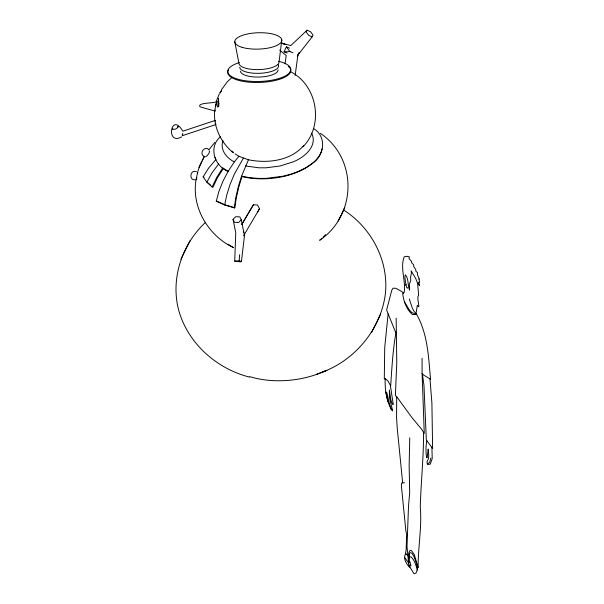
<?xml version="1.0" encoding="UTF-8"?>
<svg xmlns="http://www.w3.org/2000/svg" width="604" height="604" viewBox="0 0 604 604"><rect width="100%" height="100%" fill="white"/><g stroke="black" fill="none" stroke-linecap="round" stroke-linejoin="round"><path stroke-width="0.91" d="M217.055 101.902L216.934 101.2L215.047 108.607L215.288 111.121L200.052 106.855C196.7 102.506 213.876 103.382 215.726 101.85M396.156 318.18L396.783 362.34L395.386 395.658L396.685 396.685L396.586 417.809L397.243 428.236L402.664 482.86M214.737 110.102C213.008 126.379 220.807 142.71 233.401 152.827M202.672 159.826L204.318 156.489C200.747 163.503 196.723 171.362 196.61 179.411M423.563 432.366C423.668 457.288 420.965 482.105 420.271 506.96C422.06 527.254 417.93 547.488 418.134 567.624L414.291 554.638L411.475 550.599L410.184 550.327L408.916 552.396L409.029 556.027L409.338 560.263L410.946 565.812L410.629 566.114L409.791 565.057L408.81 565.367L414.072 573.8L416.043 573.015L417.515 569.278L417.402 566.152M409.769 437.855L409.142 465.797L409.693 492.494L408.515 506.076L407.005 546.507L408.81 565.367M243.525 235.809L244.696 233.816L241.449 261.434L240.332 261.857L234.699 261.132L235.764 232.834L233.046 219.411L235.696 216.708L239.811 216.889L241.275 219.781L243.993 233.197L243.253 231.755M241.449 261.434L239.184 260.853L239.66 254.639M407.738 287.821L407.255 288.161L406.673 287.308L405.729 283.382L404.967 278.391L404.967 275.696L405.548 274.858C408.946 279.169 407.443 285.337 409.572 290.101L409.346 284.054L410.765 280.747L410.584 277.274L411.437 273.099L411.15 270.811L415.771 278.633L417.553 283.291L418.262 283.102L419.41 285.526L418.708 282.128L419.697 282.536L418.897 279.01L419.335 279.169L417.583 275.009L417.507 272.698L415.892 271.264L415.733 269.588L413.672 266.417L413.778 264.892L411.694 262.778L411.611 261.449L409.029 258.61L409.331 256.798L406.522 256.292L404.151 256.881C399.908 268.523 406.039 280.679 404.159 292.487L402.687 293.604C403.615 301.207 406.454 309.429 412.449 314.608L415.68 314.488L416.277 313.786M388.123 313.778L384.725 347.564L384.295 378.98L385.209 378.678L387.919 380.882L390.667 385.933C391.868 368.13 392.834 350.086 396.005 332.381M281.796 40.023L279.063 61.835A20.075 6.984 -1.9 0 1 259.584 69.581A20.075 6.984 -1.9 0 1 238.95 63.39L234.797 41.85M285.073 63.805L286.205 55.485L279.652 50.094M295.13 75.508L297.915 55.002L298.882 53.092M248.433 159.773L238.874 156.27L234.443 161.744L228.169 171.257L222.967 181.17L218.965 191.249L216.262 201.253L224.779 204.998L234.292 207.859L235.809 197.614L238.24 186.953L241.502 176.315L248.433 159.773C267.308 163.624 290.532 161.004 303.661 145.556M234.292 207.859L234.843 207.776L236.368 197.538L238.761 187.051L241.97 176.572A54.277 29.573 -5.2 0 0 321.426 151.332M182.816 133.454L182.431 135.666L215.953 124.53L215.258 123.231M409.739 567.496C406.583 564.061 403.502 559.591 405.05 554.721L406.469 554.17L407.723 555.627M215.673 105.519C216.292 102.265 215.356 108.743 215.613 105.821M196.481 177.621C190.373 206.009 207.95 235.696 233.65 247.716L228.138 244.25M216.021 103.82L216.889 99.66L219.335 93.899M224.665 204.952L226.787 194.896L230.048 184.484L234.337 174.156L243.329 158.24M205.451 222.385C181.668 244.635 169.996 279.773 179.086 311.551C188.659 344.076 217.04 368.84 249.528 377.107M321.766 238.421L319.659 240.294C356.866 215.152 357.772 158.58 320.339 133.303M322.287 372.17C355.378 359.856 380.965 328.961 385.382 293.748C388.878 260.626 371.301 227.595 343.533 209.928M430.871 457.953L429.633 462.422L427.322 464.046L427.013 461.569C429.799 458.036 428.47 453.181 428.176 449.082L427.187 457.741L426.567 457.439C425.79 452.041 425.707 446.092 426.839 440.724L426.341 440.12L423.963 385.307L422.362 373.695M409.18 558.753L409.671 557.024L411.075 556.911C414.721 560.27 416.043 565.374 417.243 570.025M223.019 140.724C219.622 149.664 226.659 158.218 234.36 161.872M287.21 53.076L284.076 51.816L286.379 46.863L289.505 48.124M297.289 56.58L299.207 52.45M223.382 168.38L217.493 177.674L212.948 187.21L212.155 186.976L216.708 177.433L222.778 167.867L228.652 171.687C214.594 166.447 207.987 147.225 220.43 136.746M190.056 240.626L180.906 259.161M371.619 332.464L380.769 313.929M198.882 167.519L201.963 161.298M338.104 221.041L340.988 215.205M341.698 213.733L344.778 207.504M307.104 30.2L306.19 32.012L308.712 35.357L312.155 36.897L313.076 35.085L310.547 31.74L307.104 30.2L290.803 45.572L282.732 43.458L285.171 44.545L281.313 42.642M197.485 173.25L197.81 172.774M257.432 212.298L259.524 208.742L257.493 204.998L253.408 204.771L242.038 224.016M241.691 224.582L253.408 204.771M244.167 234.729L259.524 208.742M212.155 186.976L206.915 182.197L203.133 176.874L208.599 168.123L215.62 159.856M221.238 90.049L227.308 81.782L231.362 78.022M215.334 121.027L215.107 120.506L214.933 120.845M409.286 298.965L412.396 308.289L414.201 311.543L416.065 313.393L417.304 305.299L418.753 306.802L418.844 305.858L417.908 299.456L417.847 296.881L418.67 295.069L417.553 283.291M220.437 92.019L219.879 93.122L221.185 91.083A14.655 2.054 -60.6 0 1 221.532 90.675M297.915 55.002L312.155 36.897M208.901 149.784L214.835 142.416M303.034 146.817C324.205 124.915 317.44 85.013 290.131 71.461M325.639 234.594L323.178 237.176M220.498 91.959L221.238 91.121M218.572 164.031L211.883 173.038L206.855 182.136L210.32 184.824M386.892 392.736L389.437 403.887L391.49 409.874C386.371 400.392 384.778 389.346 385.209 378.678M241.275 219.781L238.633 222.483L234.518 222.302L233.046 219.411M404.733 285.549L405.979 284.439M181.615 136.889C165.285 146.085 171.023 110.623 182.816 131.204L215.009 120.49M209.173 150.879C210.879 151.332 207.081 156.398 205.564 156.783M234.699 261.132L239.184 260.853M316.798 374.201L326.938 370.426M409.897 562.09L408.636 562.286L408.387 560.021L409.27 553.604L410.252 552.66L411.898 553.241L413.823 556.11L416.934 564.574L417.515 569.278M195.379 179.788C188.508 180.747 190.041 169.029 196.436 171.747M216.262 201.253L216.934 201.215M404.484 482.762L401.788 482.906L401.358 485.571L405.926 531.354L406.696 534.495L406.122 550.486L405.405 553.355L406.469 554.17M284.076 51.816L289.935 51.574L293.061 52.842M182.423 135.666L182.189 135.047M245.503 165.957L258.889 167.806L266.092 167.806L280.165 165.979L293.121 161.872C304.054 157.599 318.097 146.206 311.611 133.076M226.198 205.179L234.843 207.776M203.133 176.874L203.978 177.176M415.869 314.269L411.656 312.442L409.097 309.58L404.393 301.638M238.844 156.262L235.024 153.854M204.499 156.595C198.663 154.36 204.024 145.421 208.735 149.437M217.772 201.585L225.337 204.915M422.068 358.338L422.098 373.393L423.457 374.933L430.516 379.237C428.553 356.798 427.76 333.408 416.065 313.393M313.687 128.652C327.428 136.882 324.159 156.7 311.279 164.084L305.526 167.874L298.708 171.257L291.219 174.043L283.163 176.187L266.16 178.384L257.629 178.376L249.452 177.644L241.645 176.187L241.97 176.572M233.242 152.231L232.034 151.128M404.589 557.462L408.591 562.913M172.789 129.301L172.306 128.795C174.171 130.222 177.704 128.705 178.082 126.417L178.105 127.112L177.961 126.734M403.374 293.212L401.751 291.483L395.914 288.304L393.053 288.206L391.777 290.184L386.62 310.063L395.114 331.09L396.435 332.978M426.839 440.724L432.615 448.357L431.905 403.094L429.98 378.927M427.511 463.91L427.934 464.468L430.32 464.144L432.222 458.511L431.898 447.36M286.379 46.863L289.935 51.574M396.685 396.685L411.951 417.606L421.713 429.346L424.265 433.498L422.098 373.393M391.732 409.618L392.268 410.856L392.623 410.652L389.467 397.636L389.376 390.033L390.833 399.78L391.868 403.094L392.932 404.612L393.242 404.348L390.343 385.344M387.972 401.607L385.82 392.004M325.684 370.63A67.414 38.626 -5.8 0 1 249.769 376.639M322.083 148.992A54.277 29.573 -5.2 0 1 321.675 150.555M215.892 159.69A54.277 29.573 -5.2 0 1 215.001 157.463M288.395 66.417A31.544 10.97 -1.9 0 1 261.849 82.348A31.544 10.97 -1.9 0 1 228.622 69.83M278.557 61.261A31.544 10.97 -1.9 0 1 282.657 77.184A31.544 10.97 -1.9 0 1 236.406 78.716A31.544 10.97 -1.9 0 1 239.358 62.559M278.067 69.77A18.815 6.546 -1.9 0 1 259.803 77.025A18.815 6.546 -1.9 0 1 240.46 71.227M278.172 64.643A19.449 6.765 -1.9 0 1 261.389 73.212A19.449 6.765 -1.9 0 1 239.705 67.308M218.822 103.714L218.701 106.463L217.659 107.119A12.473 4.107 -79.4 0 0 217.878 104.552L217.938 103.737A13.288 2.771 -75.1 0 0 218.422 98.792L218.414 98.218L218.822 103.714M242.159 47.354A23.526 8.184 -1.9 0 0 281.177 42.167A23.526 8.184 -1.9 0 0 251.558 33.288A23.526 8.184 -1.9 0 0 242.159 47.354"/></g></svg>
